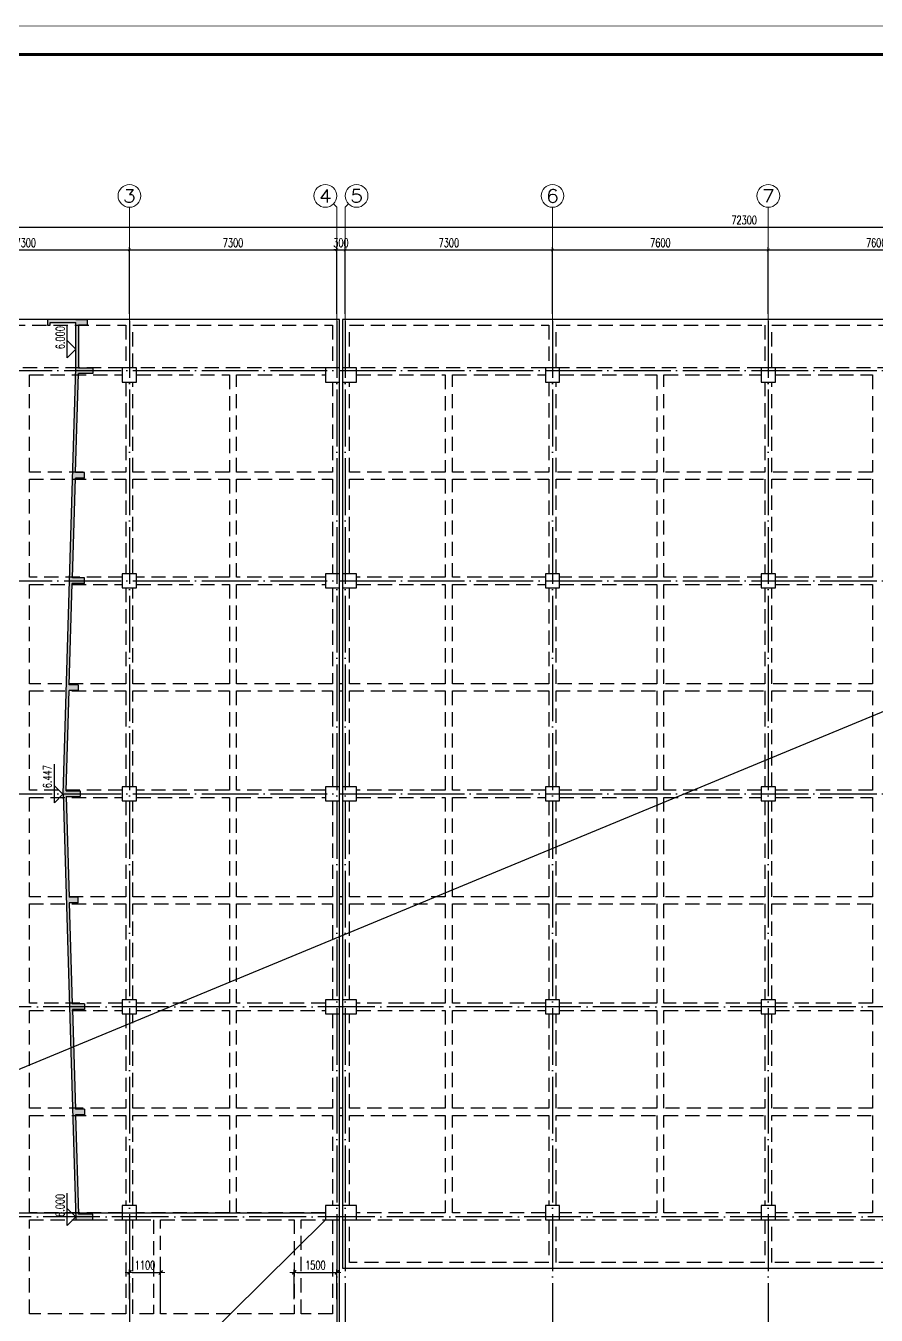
# Model space of a CAD drawing. Extents: x -21254 to 860439, y -324318 to 454338.
# Drawn here: x 424393 to 454343, y -201501 to -156098 of the extents above; entities that cross this region are included whole.
import ezdxf
from ezdxf.enums import TextEntityAlignment as Align

# ---------------------------------------------------------------- set-up
doc = ezdxf.new("R2010")
doc.units = 0
doc.header["$LTSCALE"] = 1000
doc.header["$MEASUREMENT"] = 0
doc.linetypes.add('DASHED', pattern=[0.75, 0.5, -0.25])
doc.linetypes.add('DOTE', pattern=[2.42, 2, -0.2, 0.02, -0.2])
doc.layers.get('0').update_dxf_attribs({"linetype": 'CONTINUOUS'})
doc.layers.get('Defpoints').update_dxf_attribs({"linetype": 'CONTINUOUS', "lineweight": 5})
for name, color, linetype in [('AXIS_TEXT', 7, 'CONTINUOUS'), ('BEAM_CONT', 4, 'CONTINUOUS'), ('BEAM_DASH', 144, 'DASHED'), ('COLU', 7, 'CONTINUOUS'), ('DIM_ELEV', 3, 'CONTINUOUS'), ('DIMENSION', 3, 'CONTINUOUS'), ('DOTE', 1, 'DOTE'), ('HATCH', 254, 'CONTINUOUS'), ('墙体2', 21, 'CONTINUOUS')]:
    doc.layers.add(name, color=color, linetype=linetype)
for name, color, linetype, lineweight in [('DIM', 3, 'CONTINUOUS', 5), ('FRAME', 3, 'CONTINUOUS', 5), ('PUB_TEXT', 7, 'CONTINUOUS', 5)]:
    doc.layers.add(name, color=color, linetype=linetype, lineweight=lineweight)
doc.styles.add('_TCH_AXIS', font='COMPLEX', dxfattribs={"bigfont": 'GBCBIG'})
doc.styles.add('_TCH_DIM', font='SIMPLEX', dxfattribs={"bigfont": 'GBCBIG'})
doc.styles.add('COMPLEX', font='COMPLEX')
doc.styles.add('TSSD_Dimension', font='TXT.shx', dxfattribs={"width": 0.7, "bigfont": 'hztxt.shx'})
doc.dimstyles.new('TSSD_100_100$0', dxfattribs={"dimtxt": 300, "dimasz": 100, "dimexe": 100, "dimexo": 250, "dimgap": 100, "dimtad": 1, "dimdec": 0, "dimzin": 0, "dimdsep": 46, "dimtxsty": 'TSSD_Dimension', "dimblk1": '_tsdbk', "dimblk2": '_tsdbk', "dimsah": 1, "dimcen": 0, "dimdle": 100, "dimclrt": 7, "dimadec": 1, "dimazin": 0, "dimtfac": 1, "dimtdec": 0, "dimtix": 1, "dimtmove": 2, "dimatfit": 3, "dimldrblk": '_tsdbk', "dimfxl": 100, "dimtolj": 1, "dimtzin": 0, "dimarcsym": 0})

# ---------------------------------------------------------------- blocks, each defined once
blk = doc.blocks.new('_tsdbk')
blk.add_line((-1, 0), (1.5, 0))
at = {"const_width": 0.5}
blk.add_lwpolyline([(-0.7, -0.7), (0.7, 0.7)], dxfattribs=at)
blk = doc.blocks.new('*D1258')
at = {"layer": 'Defpoints', "color": 0, "transparency": 16777216}
for p in [(429143, -199992), (428043, -201181), (429143, -201181)]:
    blk.add_point(p, dxfattribs=at)
at = {"layer": 'DIM', "color": 0, "lineweight": -2, "transparency": 16777216}
for p, q in [((428043, -200931), (428043, -199892)), ((428143, -199992), (429043, -199992)), ((429143, -200931), (429143, -199892))]:
    blk.add_line(p, q, dxfattribs=at)
at = {"layer": 'DIM', "color": 0, "lineweight": -2, "transparency": 16777216, "xscale": 100, "yscale": 100, "zscale": 100, "rotation": 180}
blk.add_blockref('_tsdbk', (428043, -199992), dxfattribs=at)
at = {"layer": 'DIM', "color": 0, "lineweight": -2, "transparency": 16777216, "xscale": 100, "yscale": 100, "zscale": 100}
blk.add_blockref('_tsdbk', (429143, -199992), dxfattribs=at)
at = {"layer": 'DIM', "color": 7, "transparency": 16777216, "insert": (428593, -199742), "char_height": 300, "attachment_point": 5, "style": 'TSSD_Dimension'}
blk.add_mtext('\\A1;1100', dxfattribs=at)
blk = doc.blocks.new('*D1259')
at = {"layer": 'Defpoints', "color": 0, "transparency": 16777216}
for p in [(435343, -199992), (433843, -201181), (435343, -201181)]:
    blk.add_point(p, dxfattribs=at)
at = {"layer": 'DIM', "color": 0, "lineweight": -2, "transparency": 16777216}
for p, q in [((433843, -200931), (433843, -199892)), ((433943, -199992), (435243, -199992)), ((435343, -200931), (435343, -199892))]:
    blk.add_line(p, q, dxfattribs=at)
at = {"layer": 'DIM', "color": 0, "lineweight": -2, "transparency": 16777216, "xscale": 100, "yscale": 100, "zscale": 100, "rotation": 180}
blk.add_blockref('_tsdbk', (433843, -199992), dxfattribs=at)
at = {"layer": 'DIM', "color": 0, "lineweight": -2, "transparency": 16777216, "xscale": 100, "yscale": 100, "zscale": 100}
blk.add_blockref('_tsdbk', (435343, -199992), dxfattribs=at)
at = {"layer": 'DIM', "color": 7, "transparency": 16777216, "insert": (434593, -199742), "char_height": 300, "attachment_point": 5, "style": 'TSSD_Dimension'}
blk.add_mtext('\\A1;1500', dxfattribs=at)
blk = doc.blocks.new('_ARCHTICK')
at = {"color": 0, "linetype": 'ByBlock', "const_width": 0.15}
blk.add_lwpolyline([(-0.5, -0.5), (0.5, 0.5)], dxfattribs=at)
blk = doc.blocks.new('*D1282')
at = {"layer": 'Defpoints', "color": 0, "ltscale": 0.5, "transparency": 16777216}
for p in [(428043, -163988), (420743, -166488), (428043, -166488)]:
    blk.add_point(p, dxfattribs=at)
at = {"layer": 'DIM', "color": 0, "lineweight": -2, "ltscale": 0.5, "transparency": 16777216}
for p, q in [((420743, -166238), (420743, -163888)), ((428043, -166238), (428043, -163888)), ((420643, -163988), (428143, -163988))]:
    blk.add_line(p, q, dxfattribs=at)
at = {"layer": 'DIM', "color": 0, "lineweight": -2, "ltscale": 0.5, "transparency": 16777216, "xscale": 100, "yscale": 100, "zscale": 100, "rotation": 180}
blk.add_blockref('_ARCHTICK', (420743, -163988), dxfattribs=at)
at = {"layer": 'DIM', "color": 0, "lineweight": -2, "ltscale": 0.5, "transparency": 16777216, "xscale": 100, "yscale": 100, "zscale": 100}
blk.add_blockref('_ARCHTICK', (428043, -163988), dxfattribs=at)
at = {"layer": 'DIM', "color": 3, "ltscale": 0.5, "transparency": 16777216, "insert": (424393, -163738), "char_height": 300, "attachment_point": 5, "style": 'TSSD_Dimension'}
blk.add_mtext('\\A1;7300', dxfattribs=at)
blk = doc.blocks.new('*D1283')
at = {"layer": 'Defpoints', "color": 0, "ltscale": 0.5, "transparency": 16777216}
for p in [(435343, -163988), (428043, -166488), (435343, -166488)]:
    blk.add_point(p, dxfattribs=at)
at = {"layer": 'DIM', "color": 0, "lineweight": -2, "ltscale": 0.5, "transparency": 16777216}
for p, q in [((428043, -166238), (428043, -163888)), ((435343, -166238), (435343, -163888)), ((427943, -163988), (435443, -163988))]:
    blk.add_line(p, q, dxfattribs=at)
at = {"layer": 'DIM', "color": 0, "lineweight": -2, "ltscale": 0.5, "transparency": 16777216, "xscale": 100, "yscale": 100, "zscale": 100, "rotation": 180}
blk.add_blockref('_ARCHTICK', (428043, -163988), dxfattribs=at)
at = {"layer": 'DIM', "color": 0, "lineweight": -2, "ltscale": 0.5, "transparency": 16777216, "xscale": 100, "yscale": 100, "zscale": 100}
blk.add_blockref('_ARCHTICK', (435343, -163988), dxfattribs=at)
at = {"layer": 'DIM', "color": 3, "ltscale": 0.5, "transparency": 16777216, "insert": (431693, -163738), "char_height": 300, "attachment_point": 5, "style": 'TSSD_Dimension'}
blk.add_mtext('\\A1;7300', dxfattribs=at)
blk = doc.blocks.new('*D1284')
at = {"layer": 'Defpoints', "color": 0, "ltscale": 0.5, "transparency": 16777216}
for p in [(435643, -163988), (435343, -166488), (435643, -166488)]:
    blk.add_point(p, dxfattribs=at)
at = {"layer": 'DIM', "color": 0, "lineweight": -2, "ltscale": 0.5, "transparency": 16777216}
for p, q in [((435343, -166238), (435343, -163888)), ((435643, -166238), (435643, -163888)), ((435343, -163988), (435243, -163988)), ((435343, -163988), (435643, -163988)), ((435643, -163988), (435743, -163988))]:
    blk.add_line(p, q, dxfattribs=at)
at = {"layer": 'DIM', "color": 0, "lineweight": -2, "ltscale": 0.5, "transparency": 16777216, "xscale": 100, "yscale": 100, "zscale": 100}
blk.add_blockref('_ARCHTICK', (435343, -163988), dxfattribs=at)
at = {"layer": 'DIM', "color": 0, "lineweight": -2, "ltscale": 0.5, "transparency": 16777216, "xscale": 100, "yscale": 100, "zscale": 100, "rotation": 180}
blk.add_blockref('_ARCHTICK', (435643, -163988), dxfattribs=at)
at = {"layer": 'DIM', "color": 3, "ltscale": 0.5, "transparency": 16777216, "insert": (435493, -163738), "char_height": 300, "attachment_point": 5, "style": 'TSSD_Dimension'}
blk.add_mtext('\\A1;300', dxfattribs=at)
blk = doc.blocks.new('*D1285')
at = {"layer": 'Defpoints', "color": 0, "ltscale": 0.5, "transparency": 16777216}
for p in [(442943, -163988), (435643, -166488), (442943, -166488)]:
    blk.add_point(p, dxfattribs=at)
at = {"layer": 'DIM', "color": 0, "lineweight": -2, "ltscale": 0.5, "transparency": 16777216}
for p, q in [((435643, -166238), (435643, -163888)), ((442943, -166238), (442943, -163888)), ((435543, -163988), (443043, -163988))]:
    blk.add_line(p, q, dxfattribs=at)
at = {"layer": 'DIM', "color": 0, "lineweight": -2, "ltscale": 0.5, "transparency": 16777216, "xscale": 100, "yscale": 100, "zscale": 100, "rotation": 180}
blk.add_blockref('_ARCHTICK', (435643, -163988), dxfattribs=at)
at = {"layer": 'DIM', "color": 0, "lineweight": -2, "ltscale": 0.5, "transparency": 16777216, "xscale": 100, "yscale": 100, "zscale": 100}
blk.add_blockref('_ARCHTICK', (442943, -163988), dxfattribs=at)
at = {"layer": 'DIM', "color": 3, "ltscale": 0.5, "transparency": 16777216, "insert": (439293, -163738), "char_height": 300, "attachment_point": 5, "style": 'TSSD_Dimension'}
blk.add_mtext('\\A1;7300', dxfattribs=at)
blk = doc.blocks.new('*D1286')
at = {"layer": 'Defpoints', "color": 0, "ltscale": 0.5, "transparency": 16777216}
for p in [(450543, -163988), (442943, -166488), (450543, -166488)]:
    blk.add_point(p, dxfattribs=at)
at = {"layer": 'DIM', "color": 0, "lineweight": -2, "ltscale": 0.5, "transparency": 16777216}
for p, q in [((442943, -166238), (442943, -163888)), ((450543, -166238), (450543, -163888)), ((442843, -163988), (450643, -163988))]:
    blk.add_line(p, q, dxfattribs=at)
at = {"layer": 'DIM', "color": 0, "lineweight": -2, "ltscale": 0.5, "transparency": 16777216, "xscale": 100, "yscale": 100, "zscale": 100, "rotation": 180}
blk.add_blockref('_ARCHTICK', (442943, -163988), dxfattribs=at)
at = {"layer": 'DIM', "color": 0, "lineweight": -2, "ltscale": 0.5, "transparency": 16777216, "xscale": 100, "yscale": 100, "zscale": 100}
blk.add_blockref('_ARCHTICK', (450543, -163988), dxfattribs=at)
at = {"layer": 'DIM', "color": 3, "ltscale": 0.5, "transparency": 16777216, "insert": (446743, -163738), "char_height": 300, "attachment_point": 5, "style": 'TSSD_Dimension'}
blk.add_mtext('\\A1;7600', dxfattribs=at)
blk = doc.blocks.new('*D1287')
at = {"layer": 'Defpoints', "color": 0, "ltscale": 0.5, "transparency": 16777216}
for p in [(458143, -163988), (450543, -166488), (458143, -166488)]:
    blk.add_point(p, dxfattribs=at)
at = {"layer": 'DIM', "color": 0, "lineweight": -2, "ltscale": 0.5, "transparency": 16777216}
for p, q in [((450543, -166238), (450543, -163888)), ((458143, -166238), (458143, -163888)), ((450443, -163988), (458243, -163988))]:
    blk.add_line(p, q, dxfattribs=at)
at = {"layer": 'DIM', "color": 0, "lineweight": -2, "ltscale": 0.5, "transparency": 16777216, "xscale": 100, "yscale": 100, "zscale": 100, "rotation": 180}
blk.add_blockref('_ARCHTICK', (450543, -163988), dxfattribs=at)
at = {"layer": 'DIM', "color": 0, "lineweight": -2, "ltscale": 0.5, "transparency": 16777216, "xscale": 100, "yscale": 100, "zscale": 100}
blk.add_blockref('_ARCHTICK', (458143, -163988), dxfattribs=at)
at = {"layer": 'DIM', "color": 3, "ltscale": 0.5, "transparency": 16777216, "insert": (454343, -163738), "char_height": 300, "attachment_point": 5, "style": 'TSSD_Dimension'}
blk.add_mtext('\\A1;7600', dxfattribs=at)
blk = doc.blocks.new('*D1292')
at = {"layer": 'Defpoints', "color": 0, "ltscale": 0.5, "transparency": 16777216}
for p in [(485843, -163188), (413543, -166488), (485843, -166488)]:
    blk.add_point(p, dxfattribs=at)
at = {"layer": 'DIM', "color": 0, "lineweight": -2, "ltscale": 0.5, "transparency": 16777216}
for p, q in [((413443, -163188), (485943, -163188)), ((413543, -166238), (413543, -163088)), ((485843, -166238), (485843, -163088))]:
    blk.add_line(p, q, dxfattribs=at)
at = {"layer": 'DIM', "color": 0, "lineweight": -2, "ltscale": 0.5, "transparency": 16777216, "xscale": 100, "yscale": 100, "zscale": 100, "rotation": 180}
blk.add_blockref('_ARCHTICK', (413543, -163188), dxfattribs=at)
at = {"layer": 'DIM', "color": 0, "lineweight": -2, "ltscale": 0.5, "transparency": 16777216, "xscale": 100, "yscale": 100, "zscale": 100}
blk.add_blockref('_ARCHTICK', (485843, -163188), dxfattribs=at)
at = {"layer": 'DIM', "color": 3, "ltscale": 0.5, "transparency": 16777216, "insert": (449693, -162938), "char_height": 300, "attachment_point": 5, "style": 'TSSD_Dimension'}
blk.add_mtext('\\A1;72300', dxfattribs=at)
blk = doc.blocks.new('_AXISO')
blk.add_circle((0, 0), 0.5)
at = {"layer": 'AXIS_TEXT', "style": 'COMPLEX', "width": 1.041667}
blk.add_attdef('A', text='', height=0.56, dxfattribs=at).set_placement((-0.25, -0.28), (0.25, -0.28), align=Align.FIT)
blk = doc.blocks.new('BW-32975335', base_point=(228330, -372385))
at = {"layer": 'HATCH'}
blk.add_hatch(color=256, dxfattribs=at).paths.add_polyline_path([(229418, -353547), (229098, -353547), (229204, -349985), (229640, -349985), (229640, -349785), (229210, -349785), (229314, -346275), (229640, -346275), (229640, -346075), (229320, -346075), (229424, -342585), (229930, -342585), (229930, -342385), (229424, -342385), (229424, -340885), (229730, -340885), (229730, -340685), (229330, -340685), (228330, -340685), (228330, -340885), (228430, -340885), (228430, -340785), (229330, -340785), (229330, -342385), (228883, -357385), (229330, -372384), (229331, -372385), (229930, -372385), (229930, -372185), (229424, -372185), (229320, -368694), (229640, -368694), (229640, -368494), (229314, -368494), (229210, -364985), (229640, -364985), (229640, -364785), (229204, -364785), (229098, -361222), (229418, -361222), (229418, -361022), (229092, -361022), (228986, -357485), (229483, -357485), (229483, -357285), (228986, -357285), (229092, -353747), (229418, -353747)])
at = {"layer": '墙体2'}
for p, q in [((229330, -340685), (228330, -340685)), ((228330, -340685), (228330, -340885)), ((228330, -340885), (228430, -340885)), ((228430, -340885), (228430, -340785)), ((228430, -340785), (229330, -340785)), ((229330, -340685), (229730, -340685)), ((229330, -342385), (229330, -340785)), ((229730, -340885), (229424, -340885)), ((229424, -340885), (229424, -342385)), ((229730, -340685), (229730, -340885)), ((228883, -357385), (229330, -342385)), ((229320, -346075), (229424, -342585)), ((229424, -342385), (229930, -342385)), ((229930, -342585), (229424, -342585)), ((229930, -342385), (229930, -342585)), ((229210, -349785), (229314, -346276)), ((229315, -346275), (229314, -346276)), ((229640, -346275), (229315, -346275)), ((229320, -346075), (229321, -346075)), ((229640, -346075), (229321, -346075)), ((229640, -346275), (229640, -346075)), ((229098, -353547), (229204, -349985)), ((229640, -349985), (229204, -349985)), ((229640, -349785), (229210, -349785)), ((229640, -349985), (229640, -349785)), ((229418, -353547), (229098, -353547)), ((229098, -353547), (229098, -353547)), ((229418, -353547), (229418, -353747)), ((228986, -357285), (229092, -353748)), ((229092, -353747), (229092, -353748)), ((229418, -353747), (229092, -353747)), ((228986, -357285), (229483, -357285)), ((229483, -357285), (229483, -357485)), ((228883, -357385), (229330, -372384)), ((228986, -357485), (229483, -357485)), ((228986, -357485), (229092, -361021)), ((229092, -361022), (229092, -361021)), ((229092, -361022), (229092, -361021)), ((229418, -361022), (229092, -361022)), ((229098, -361222), (229204, -364785)), ((229418, -361222), (229098, -361222)), ((229098, -361222), (229098, -361222)), ((229418, -361222), (229418, -361022)), ((229640, -364785), (229204, -364785)), ((229640, -364985), (229210, -364985)), ((229210, -364985), (229314, -368493)), ((229640, -364785), (229640, -364985)), ((229315, -368494), (229314, -368493)), ((229640, -368494), (229315, -368494)), ((229640, -368494), (229640, -368694)), ((229320, -368694), (229321, -368694)), ((229320, -368694), (229424, -372185)), ((229640, -368694), (229321, -368694)), ((229930, -372185), (229424, -372185)), ((229930, -372385), (229930, -372185)), ((229330, -372384), (229331, -372385)), ((229331, -372385), (229930, -372385))]:
    blk.add_line(p, q, dxfattribs=at)
blk = doc.blocks.new('BW-42863411', base_point=(676491, -11107, 0))
at = {"layer": 'FRAME'}
for points, const_width in [([(676491, 72993), (676491, -11107), (795391, -11107), (795391, 72993)], 20), ([(678991, 71993), (678991, -10107), (794391, -10107), (794391, 71993)], 100)]:
    blk.add_lwpolyline(points, close=True, dxfattribs=dict(at, const_width=const_width))

msp = doc.modelspace()

# ---------------------------------------------------------------- linework, layer by layer
at = {"layer": 'BEAM_CONT'}
for p, q in [((435442.798, -166440.958), (411742.798, -166440.958)), ((435442.798, -168140.958), (435442.798, -166440.958)), ((487642.798, -166440.958), (435542.798, -166440.958)), ((435542.798, -166440.958), (435542.798, -168140.958)), ((411942.798, -197890.958), (487442.798, -166640.958)), ((435442.798, -175390.958), (435442.798, -168640.958)), ((435542.798, -168640.958), (435542.798, -175390.958)), ((435442.798, -182890.958), (435442.798, -175890.958)), ((435542.798, -175890.958), (435542.798, -182890.958)), ((435442.798, -190390.958), (435442.798, -183390.958)), ((435542.798, -183390.958), (435542.798, -190390.958)), ((435442.798, -197640.958), (435442.798, -190890.958)), ((435542.798, -190890.958), (435542.798, -197640.958)), ((411742.798, -197890.958), (434942.798, -197890.958)), ((411942.798, -220890.958), (434942.798, -198140.958)), ((435442.798, -205490.958), (435442.798, -198140.958)), ((435542.798, -198140.958), (435542.798, -199840.958)), ((435542.798, -199840.958), (487642.798, -199840.958))]:
    msp.add_line(p, q, dxfattribs=at)
at = {"layer": 'BEAM_DASH'}
for p, q in [((420867.798, -166640.958), (427917.798, -166640.958)), ((427917.798, -166640.958), (427917.798, -168140.958)), ((428167.798, -166640.958), (435192.798, -166640.958)), ((428167.798, -168140.958), (428167.798, -166640.958)), ((435192.798, -166640.958), (435192.798, -168140.958)), ((435792.798, -166640.958), (442817.798, -166640.958)), ((435792.798, -168140.958), (435792.798, -166640.958)), ((442817.798, -166640.958), (442817.798, -168140.958)), ((443067.798, -166640.958), (450417.798, -166640.958)), ((443067.798, -168140.958), (443067.798, -166640.958)), ((450417.798, -166640.958), (450417.798, -168140.958)), ((450667.798, -166640.958), (458017.798, -166640.958)), ((450667.798, -168140.958), (450667.798, -166640.958)), ((427792.798, -168140.958), (420992.798, -168140.958)), ((424517.798, -168390.958), (427792.798, -168390.958)), ((424517.798, -171815.958), (424517.798, -168390.958)), ((434942.798, -168140.958), (428292.798, -168140.958)), ((428292.798, -168390.958), (431567.798, -168390.958)), ((431567.798, -168390.958), (431567.798, -171815.958)), ((431817.798, -168390.958), (434942.798, -168390.958)), ((431817.798, -171815.958), (431817.798, -168390.958)), ((442692.798, -168140.958), (436042.798, -168140.958)), ((436042.798, -168390.958), (439167.798, -168390.958)), ((439167.798, -168390.958), (439167.798, -171815.958)), ((439417.798, -168390.958), (442692.798, -168390.958)), ((439417.798, -171815.958), (439417.798, -168390.958)), ((450292.798, -168140.958), (443192.798, -168140.958)), ((443192.798, -168390.958), (446617.798, -168390.958)), ((446617.798, -168390.958), (446617.798, -171815.958)), ((446867.798, -168390.958), (450292.798, -168390.958)), ((446867.798, -171815.958), (446867.798, -168390.958)), ((457892.798, -168140.958), (450792.798, -168140.958)), ((450792.798, -168390.958), (454217.798, -168390.958)), ((454217.798, -168390.958), (454217.798, -171815.958)), ((427917.798, -168640.958), (427917.798, -171815.958)), ((428167.798, -171815.958), (428167.798, -168640.958)), ((435192.798, -168640.958), (435192.798, -171815.958)), ((435792.798, -171815.958), (435792.798, -168640.958)), ((442817.798, -168640.958), (442817.798, -171815.958)), ((443067.798, -171815.958), (443067.798, -168640.958)), ((450417.798, -168640.958), (450417.798, -171815.958)), ((450667.798, -171815.958), (450667.798, -168640.958)), ((427917.798, -171815.958), (424517.798, -171815.958)), ((424517.798, -175515.958), (424517.798, -172065.958)), ((424517.798, -172065.958), (427917.798, -172065.958)), ((427917.798, -172065.958), (427917.798, -175390.958)), ((431567.798, -171815.958), (428167.798, -171815.958)), ((428167.798, -172065.958), (431567.798, -172065.958)), ((428167.798, -175390.958), (428167.798, -172065.958)), ((431567.798, -172065.958), (431567.798, -175515.958)), ((435192.798, -171815.958), (431817.798, -171815.958)), ((431817.798, -175515.958), (431817.798, -172065.958)), ((431817.798, -172065.958), (435192.798, -172065.958)), ((435192.798, -172065.958), (435192.798, -175390.958)), ((439167.798, -171815.958), (435792.798, -171815.958)), ((435792.798, -172065.958), (439167.798, -172065.958)), ((435792.798, -175390.958), (435792.798, -172065.958)), ((439167.798, -172065.958), (439167.798, -175515.958)), ((442817.798, -171815.958), (439417.798, -171815.958)), ((439417.798, -175515.958), (439417.798, -172065.958)), ((439417.798, -172065.958), (442817.798, -172065.958)), ((442817.798, -172065.958), (442817.798, -175390.958)), ((446617.798, -171815.958), (443067.798, -171815.958)), ((443067.798, -172065.958), (446617.798, -172065.958)), ((443067.798, -175390.958), (443067.798, -172065.958)), ((446617.798, -172065.958), (446617.798, -175515.958)), ((450417.798, -171815.958), (446867.798, -171815.958)), ((446867.798, -175515.958), (446867.798, -172065.958)), ((446867.798, -172065.958), (450417.798, -172065.958)), ((450417.798, -172065.958), (450417.798, -175390.958)), ((454217.798, -171815.958), (450667.798, -171815.958)), ((450667.798, -172065.958), (454217.798, -172065.958)), ((450667.798, -175390.958), (450667.798, -172065.958)), ((454217.798, -172065.958), (454217.798, -175515.958)), ((427792.798, -175515.958), (424517.798, -175515.958)), ((431567.798, -175515.958), (428292.798, -175515.958)), ((434942.798, -175515.958), (431817.798, -175515.958)), ((439167.798, -175515.958), (436042.798, -175515.958)), ((442692.798, -175515.958), (439417.798, -175515.958)), ((446617.798, -175515.958), (443192.798, -175515.958)), ((450292.798, -175515.958), (446867.798, -175515.958)), ((454217.798, -175515.958), (450792.798, -175515.958)), ((424517.798, -175765.958), (427792.798, -175765.958)), ((424517.798, -179265.958), (424517.798, -175765.958)), ((427917.798, -175890.958), (427917.798, -179265.958)), ((428167.798, -179265.958), (428167.798, -175890.958)), ((428292.798, -175765.958), (431567.798, -175765.958)), ((431567.798, -175765.958), (431567.798, -179265.958)), ((431817.798, -175765.958), (434942.798, -175765.958)), ((431817.798, -179265.958), (431817.798, -175765.958)), ((435192.798, -175890.958), (435192.798, -179265.958)), ((435792.798, -179265.958), (435792.798, -175890.958)), ((436042.798, -175765.958), (439167.798, -175765.958)), ((439167.798, -175765.958), (439167.798, -179265.958)), ((439417.798, -175765.958), (442692.798, -175765.958)), ((439417.798, -179265.958), (439417.798, -175765.958)), ((442817.798, -175890.958), (442817.798, -179265.958)), ((443067.798, -179265.958), (443067.798, -175890.958)), ((443192.798, -175765.958), (446617.798, -175765.958)), ((446617.798, -175765.958), (446617.798, -179265.958)), ((446867.798, -175765.958), (450292.798, -175765.958)), ((446867.798, -179265.958), (446867.798, -175765.958)), ((450417.798, -175890.958), (450417.798, -179265.958)), ((450667.798, -179265.958), (450667.798, -175890.958)), ((450792.798, -175765.958), (454217.798, -175765.958)), ((454217.798, -175765.958), (454217.798, -179265.958)), ((427917.798, -179265.958), (424517.798, -179265.958)), ((431567.798, -179265.958), (428167.798, -179265.958)), ((435192.798, -179265.958), (431817.798, -179265.958)), ((435542.798, -179265.958), (435442.798, -179265.958)), ((439167.798, -179265.958), (435792.798, -179265.958)), ((442817.798, -179265.958), (439417.798, -179265.958)), ((446617.798, -179265.958), (443067.798, -179265.958)), ((450417.798, -179265.958), (446867.798, -179265.958)), ((454217.798, -179265.958), (450667.798, -179265.958)), ((424517.798, -183015.958), (424517.798, -179515.958)), ((424517.798, -179515.958), (427917.798, -179515.958)), ((427917.798, -179515.958), (427917.798, -182890.958)), ((428167.798, -179515.958), (431567.798, -179515.958)), ((428167.798, -182890.958), (428167.798, -179515.958)), ((431567.798, -179515.958), (431567.798, -183015.958)), ((431817.798, -183015.958), (431817.798, -179515.958)), ((431817.798, -179515.958), (435192.798, -179515.958)), ((435192.798, -179515.958), (435192.798, -182890.958)), ((435442.798, -179515.958), (435542.798, -179515.958)), ((435792.798, -179515.958), (439167.798, -179515.958)), ((435792.798, -182890.958), (435792.798, -179515.958)), ((439167.798, -179515.958), (439167.798, -183015.958)), ((439417.798, -183015.958), (439417.798, -179515.958)), ((439417.798, -179515.958), (442817.798, -179515.958)), ((442817.798, -179515.958), (442817.798, -182890.958)), ((443067.798, -179515.958), (446617.798, -179515.958)), ((443067.798, -182890.958), (443067.798, -179515.958)), ((446617.798, -179515.958), (446617.798, -183015.958)), ((446867.798, -183015.958), (446867.798, -179515.958)), ((446867.798, -179515.958), (450417.798, -179515.958)), ((450417.798, -179515.958), (450417.798, -182890.958)), ((450667.798, -179515.958), (454217.798, -179515.958)), ((450667.798, -182890.958), (450667.798, -179515.958)), ((454217.798, -179515.958), (454217.798, -183015.958)), ((427792.798, -183015.958), (424517.798, -183015.958)), ((424517.798, -183265.958), (427792.798, -183265.958)), ((424517.798, -186765.958), (424517.798, -183265.958)), ((427917.798, -183390.958), (427917.798, -186765.958)), ((428167.798, -186765.958), (428167.798, -183390.958)), ((431567.798, -183015.958), (428292.798, -183015.958)), ((428292.798, -183265.958), (431567.798, -183265.958)), ((431567.798, -183265.958), (431567.798, -186765.958)), ((434942.798, -183015.958), (431817.798, -183015.958)), ((431817.798, -183265.958), (434942.798, -183265.958)), ((431817.798, -186765.958), (431817.798, -183265.958)), ((435192.798, -183390.958), (435192.798, -186765.958)), ((435792.798, -186765.958), (435792.798, -183390.958)), ((439167.798, -183015.958), (436042.798, -183015.958)), ((436042.798, -183265.958), (439167.798, -183265.958)), ((439167.798, -183265.958), (439167.798, -186765.958)), ((442692.798, -183015.958), (439417.798, -183015.958)), ((439417.798, -183265.958), (442692.798, -183265.958)), ((439417.798, -186765.958), (439417.798, -183265.958)), ((442817.798, -183390.958), (442817.798, -186765.958)), ((443067.798, -186765.958), (443067.798, -183390.958)), ((446617.798, -183015.958), (443192.798, -183015.958)), ((443192.798, -183265.958), (446617.798, -183265.958)), ((446617.798, -183265.958), (446617.798, -186765.958)), ((450292.798, -183015.958), (446867.798, -183015.958)), ((446867.798, -183265.958), (450292.798, -183265.958)), ((446867.798, -186765.958), (446867.798, -183265.958)), ((450417.798, -183390.958), (450417.798, -186765.958)), ((450667.798, -186765.958), (450667.798, -183390.958)), ((454217.798, -183015.958), (450792.798, -183015.958)), ((450792.798, -183265.958), (454217.798, -183265.958)), ((454217.798, -183265.958), (454217.798, -186765.958)), ((427917.798, -186765.958), (424517.798, -186765.958)), ((424517.798, -190515.958), (424517.798, -187015.958)), ((424517.798, -187015.958), (427917.798, -187015.958)), ((427917.798, -187015.958), (427917.798, -190390.958)), ((431567.798, -186765.958), (428167.798, -186765.958)), ((428167.798, -187015.958), (431567.798, -187015.958)), ((428167.798, -190390.958), (428167.798, -187015.958)), ((431567.798, -187015.958), (431567.798, -190515.958)), ((435192.798, -186765.958), (431817.798, -186765.958)), ((431817.798, -190515.958), (431817.798, -187015.958)), ((431817.798, -187015.958), (435192.798, -187015.958)), ((435192.798, -187015.958), (435192.798, -190390.958)), ((435542.798, -186765.958), (435442.798, -186765.958)), ((435442.798, -187015.958), (435542.798, -187015.958)), ((439167.798, -186765.958), (435792.798, -186765.958)), ((435792.798, -187015.958), (439167.798, -187015.958)), ((435792.798, -190390.958), (435792.798, -187015.958)), ((439167.798, -187015.958), (439167.798, -190515.958)), ((442817.798, -186765.958), (439417.798, -186765.958)), ((439417.798, -190515.958), (439417.798, -187015.958)), ((439417.798, -187015.958), (442817.798, -187015.958)), ((442817.798, -187015.958), (442817.798, -190390.958)), ((446617.798, -186765.958), (443067.798, -186765.958)), ((443067.798, -187015.958), (446617.798, -187015.958)), ((443067.798, -190390.958), (443067.798, -187015.958)), ((446617.798, -187015.958), (446617.798, -190515.958)), ((450417.798, -186765.958), (446867.798, -186765.958)), ((446867.798, -190515.958), (446867.798, -187015.958)), ((446867.798, -187015.958), (450417.798, -187015.958)), ((450417.798, -187015.958), (450417.798, -190390.958)), ((454217.798, -186765.958), (450667.798, -186765.958)), ((450667.798, -187015.958), (454217.798, -187015.958)), ((450667.798, -190390.958), (450667.798, -187015.958)), ((454217.798, -187015.958), (454217.798, -190515.958)), ((427792.798, -190515.958), (424517.798, -190515.958)), ((431567.798, -190515.958), (428292.798, -190515.958)), ((434942.798, -190515.958), (431817.798, -190515.958)), ((439167.798, -190515.958), (436042.798, -190515.958)), ((442692.798, -190515.958), (439417.798, -190515.958)), ((446617.798, -190515.958), (443192.798, -190515.958)), ((450292.798, -190515.958), (446867.798, -190515.958)), ((454217.798, -190515.958), (450792.798, -190515.958)), ((424517.798, -190765.958), (427792.798, -190765.958)), ((424517.798, -194215.958), (424517.798, -190765.958)), ((427917.798, -190890.958), (427917.798, -194215.958)), ((428167.798, -194215.958), (428167.798, -190890.958)), ((428292.798, -190765.958), (431567.798, -190765.958)), ((431567.798, -190765.958), (431567.798, -194215.958)), ((431817.798, -190765.958), (434942.798, -190765.958)), ((431817.798, -194215.958), (431817.798, -190765.958)), ((435192.798, -190890.958), (435192.798, -194215.958)), ((435792.798, -194215.958), (435792.798, -190890.958)), ((436042.798, -190765.958), (439167.798, -190765.958)), ((439167.798, -190765.958), (439167.798, -194215.958)), ((439417.798, -190765.958), (442692.798, -190765.958)), ((439417.798, -194215.958), (439417.798, -190765.958)), ((442817.798, -190890.958), (442817.798, -194215.958)), ((443067.798, -194215.958), (443067.798, -190890.958)), ((443192.798, -190765.958), (446617.798, -190765.958)), ((446617.798, -190765.958), (446617.798, -194215.958)), ((446867.798, -190765.958), (450292.798, -190765.958)), ((446867.798, -194215.958), (446867.798, -190765.958)), ((450417.798, -190890.958), (450417.798, -194215.958)), ((450667.798, -194215.958), (450667.798, -190890.958)), ((450792.798, -190765.958), (454217.798, -190765.958)), ((454217.798, -190765.958), (454217.798, -194215.958)), ((427917.798, -194215.958), (424517.798, -194215.958)), ((431567.798, -194215.958), (428167.798, -194215.958)), ((435192.798, -194215.958), (431817.798, -194215.958)), ((435542.798, -194215.958), (435442.798, -194215.958)), ((439167.798, -194215.958), (435792.798, -194215.958)), ((442817.798, -194215.958), (439417.798, -194215.958)), ((446617.798, -194215.958), (443067.798, -194215.958)), ((450417.798, -194215.958), (446867.798, -194215.958)), ((454217.798, -194215.958), (450667.798, -194215.958)), ((424517.798, -197890.958), (424517.798, -194465.958)), ((424517.798, -194465.958), (427917.798, -194465.958)), ((427917.798, -194465.958), (427917.798, -197640.958)), ((428167.798, -194465.958), (431567.798, -194465.958)), ((428167.798, -197640.958), (428167.798, -194465.958)), ((431567.798, -194465.958), (431567.798, -197890.958)), ((431817.798, -197890.958), (431817.798, -194465.958)), ((431817.798, -194465.958), (435192.798, -194465.958)), ((435192.798, -194465.958), (435192.798, -197640.958)), ((435442.798, -194465.958), (435542.798, -194465.958)), ((435792.798, -194465.958), (439167.798, -194465.958)), ((435792.798, -197640.958), (435792.798, -194465.958)), ((439167.798, -194465.958), (439167.798, -197890.958)), ((439417.798, -197890.958), (439417.798, -194465.958)), ((439417.798, -194465.958), (442817.798, -194465.958)), ((442817.798, -194465.958), (442817.798, -197640.958)), ((443067.798, -194465.958), (446617.798, -194465.958)), ((443067.798, -197640.958), (443067.798, -194465.958)), ((446617.798, -194465.958), (446617.798, -197890.958)), ((446867.798, -197890.958), (446867.798, -194465.958)), ((446867.798, -194465.958), (450417.798, -194465.958)), ((450417.798, -194465.958), (450417.798, -197640.958)), ((450667.798, -194465.958), (454217.798, -194465.958)), ((450667.798, -197640.958), (450667.798, -194465.958)), ((454217.798, -194465.958), (454217.798, -197890.958)), ((427792.798, -197890.958), (424517.798, -197890.958)), ((431567.798, -197890.958), (428292.798, -197890.958)), ((434942.798, -197890.958), (431817.798, -197890.958)), ((439167.798, -197890.958), (436042.798, -197890.958)), ((442692.798, -197890.958), (439417.798, -197890.958)), ((446617.798, -197890.958), (443192.798, -197890.958)), ((450292.798, -197890.958), (446867.798, -197890.958)), ((454217.798, -197890.958), (450792.798, -197890.958)), ((424517.798, -198140.958), (427792.798, -198140.958)), ((424517.798, -201450.958), (424517.798, -198140.958)), ((427917.798, -198140.958), (427917.798, -201450.958)), ((428167.798, -201450.958), (428167.798, -198140.958)), ((428292.798, -198140.958), (428892.798, -198140.958)), ((428892.798, -198140.958), (428892.798, -201450.958)), ((429142.798, -198140.958), (433842.798, -198140.958)), ((429142.798, -201450.958), (429142.798, -198140.958)), ((433842.798, -198140.958), (433842.798, -201450.958)), ((434092.798, -198140.958), (434942.798, -198140.958)), ((434092.798, -201450.958), (434092.798, -198140.958)), ((435192.798, -198140.958), (435192.798, -201450.958)), ((435792.798, -199640.958), (435792.798, -198140.958)), ((436042.798, -198140.958), (442692.798, -198140.958)), ((442817.798, -198140.958), (442817.798, -199640.958)), ((443067.798, -199640.958), (443067.798, -198140.958)), ((443192.798, -198140.958), (450292.798, -198140.958)), ((450417.798, -198140.958), (450417.798, -199640.958)), ((450667.798, -199640.958), (450667.798, -198140.958)), ((450792.798, -198140.958), (457892.798, -198140.958)), ((442817.798, -199640.958), (435792.798, -199640.958)), ((450417.798, -199640.958), (443067.798, -199640.958)), ((458017.798, -199640.958), (450667.798, -199640.958)), ((427917.798, -201450.958), (424517.798, -201450.958)), ((428892.798, -201450.958), (428167.798, -201450.958)), ((433842.798, -201450.958), (429142.798, -201450.958)), ((435192.798, -201450.958), (434092.798, -201450.958))]:
    msp.add_line(p, q, dxfattribs=at)
at = {"layer": 'COLU'}
for points in [[(428292.798, -168640.958), (428292.798, -168140.958), (427792.798, -168140.958), (427792.798, -168640.958)], [(435442.798, -168640.958), (435442.798, -168140.958), (434942.798, -168140.958), (434942.798, -168640.958)], [(436042.798, -168640.958), (436042.798, -168140.958), (435542.798, -168140.958), (435542.798, -168640.958)], [(443192.798, -168640.958), (443192.798, -168140.958), (442692.798, -168140.958), (442692.798, -168640.958)], [(450792.798, -168640.958), (450792.798, -168140.958), (450292.798, -168140.958), (450292.798, -168640.958)], [(428292.798, -175890.958), (428292.798, -175390.958), (427792.798, -175390.958), (427792.798, -175890.958)], [(435442.798, -175890.958), (435442.798, -175390.958), (434942.798, -175390.958), (434942.798, -175890.958)], [(436042.798, -175890.958), (436042.798, -175390.958), (435542.798, -175390.958), (435542.798, -175890.958)], [(443192.798, -175890.958), (443192.798, -175390.958), (442692.798, -175390.958), (442692.798, -175890.958)], [(450792.798, -175890.958), (450792.798, -175390.958), (450292.798, -175390.958), (450292.798, -175890.958)], [(428292.798, -183390.958), (428292.798, -182890.958), (427792.798, -182890.958), (427792.798, -183390.958)], [(435442.798, -183390.958), (435442.798, -182890.958), (434942.798, -182890.958), (434942.798, -183390.958)], [(436042.798, -183390.958), (436042.798, -182890.958), (435542.798, -182890.958), (435542.798, -183390.958)], [(443192.798, -183390.958), (443192.798, -182890.958), (442692.798, -182890.958), (442692.798, -183390.958)], [(450792.798, -183390.958), (450792.798, -182890.958), (450292.798, -182890.958), (450292.798, -183390.958)], [(428292.798, -190890.958), (428292.798, -190390.958), (427792.798, -190390.958), (427792.798, -190890.958)], [(435442.798, -190890.958), (435442.798, -190390.958), (434942.798, -190390.958), (434942.798, -190890.958)], [(436042.798, -190890.958), (436042.798, -190390.958), (435542.798, -190390.958), (435542.798, -190890.958)], [(443192.798, -190890.958), (443192.798, -190390.958), (442692.798, -190390.958), (442692.798, -190890.958)], [(450792.798, -190890.958), (450792.798, -190390.958), (450292.798, -190390.958), (450292.798, -190890.958)], [(428292.798, -198140.958), (428292.798, -197640.958), (427792.798, -197640.958), (427792.798, -198140.958)], [(435442.798, -198140.958), (435442.798, -197640.958), (434942.798, -197640.958), (434942.798, -198140.958)], [(436042.798, -198140.958), (436042.798, -197640.958), (435542.798, -197640.958), (435542.798, -198140.958)], [(443192.798, -198140.958), (443192.798, -197640.958), (442692.798, -197640.958), (442692.798, -198140.958)], [(450792.798, -198140.958), (450792.798, -197640.958), (450292.798, -197640.958), (450292.798, -198140.958)]]:
    msp.add_lwpolyline(points, close=True, dxfattribs=at)
at = {"layer": 'DIM', "ltscale": 0.5}
for p, q in [((428042.798, -166488.111), (428042.798, -162488.111)), ((435225.64, -162370.954), (435342.798, -162488.111)), ((435342.798, -166488.111), (435342.798, -162488.111)), ((435759.955, -162370.954), (435642.798, -162488.111)), ((435642.798, -166488.111), (435642.798, -162488.111)), ((442942.798, -166488.111), (442942.798, -162488.111)), ((450542.798, -166488.111), (450542.798, -162488.111))]:
    msp.add_line(p, q, dxfattribs=at)
at = {"layer": 'DIM_ELEV'}
for p, q in [((425854.192, -167785.042), (425854.192, -166645.834)), ((426154.192, -167485.042), (425854.192, -167185.042)), ((426154.192, -167485.042), (425854.192, -167785.042)), ((425399.795, -183458.954), (425399.795, -182101.607)), ((425699.795, -183158.954), (425399.795, -182858.954)), ((425699.795, -183158.954), (425399.795, -183458.954)), ((425851.212, -198340.958), (425851.212, -197201.75)), ((426151.212, -198040.958), (425851.212, -197740.958)), ((426151.212, -198040.958), (425851.212, -198340.958))]:
    msp.add_line(p, q, dxfattribs=at)
at = {"layer": 'DOTE', "linetype": 'DOTE'}
for p, q in [((428042.798, -166488.111), (428042.798, -222178.446)), ((435342.798, -166488.111), (435342.798, -222178.446)), ((435642.798, -166488.111), (435642.798, -222178.446)), ((442942.798, -166488.111), (442942.798, -222178.446)), ((450542.798, -166488.111), (450542.798, -222178.446)), ((411227.167, -168240.958), (487502.48, -168240.958)), ((411227.167, -175640.958), (487502.48, -175640.958)), ((411227.167, -183140.958), (487502.48, -183140.958)), ((487502.48, -190640.958), (411227.167, -190640.958)), ((487502.48, -198040.958), (411227.167, -198040.958))]:
    msp.add_line(p, q, dxfattribs=at)

# ---------------------------------------------------------------- block references
at = {"layer": 'BEAM_CONT'}
msp.add_blockref('BW-32975335', (425154.192, -198140.958), dxfattribs=at)
at = {"layer": 'DIM', "ltscale": 0.5}
ref = msp.add_blockref('_AXISO', (428042.798, -162088.111), dxfattribs=dict(at, xscale=800, yscale=800, zscale=800))
ref.add_attrib('A', '3', dxfattribs={"layer": 'AXIS_TEXT', "height": 452.548, "style": '_TCH_AXIS', "width": 1.5}).set_placement((427816.523, -162314.385), (428269.072, -162314.385), align=Align.FIT)
ref = msp.add_blockref('_AXISO', (434942.798, -162088.111), dxfattribs=dict(at, xscale=800, yscale=800, zscale=800))
ref.add_attrib('A', '4', dxfattribs={"layer": 'AXIS_TEXT', "height": 452.548, "style": '_TCH_AXIS', "width": 1.3125}).set_placement((434716.523, -162314.385), (435169.072, -162314.385), align=Align.FIT)
ref = msp.add_blockref('_AXISO', (436042.798, -162088.111), dxfattribs=dict(at, xscale=800, yscale=800, zscale=800))
ref.add_attrib('A', '5', dxfattribs={"layer": 'AXIS_TEXT', "height": 452.548, "style": '_TCH_AXIS', "width": 1.5}).set_placement((435816.523, -162314.385), (436269.072, -162314.385), align=Align.FIT)
ref = msp.add_blockref('_AXISO', (442942.798, -162088.111), dxfattribs=dict(at, xscale=800, yscale=800, zscale=800))
ref.add_attrib('A', '6', dxfattribs={"layer": 'AXIS_TEXT', "height": 452.548, "style": '_TCH_AXIS', "width": 1.5}).set_placement((442716.523, -162314.385), (443169.072, -162314.385), align=Align.FIT)
ref = msp.add_blockref('_AXISO', (450542.798, -162088.111), dxfattribs=dict(at, xscale=800, yscale=800, zscale=800))
ref.add_attrib('A', '7', dxfattribs={"layer": 'AXIS_TEXT', "height": 452.548, "style": '_TCH_AXIS', "width": 1.5}).set_placement((450316.523, -162314.385), (450769.072, -162314.385), align=Align.FIT)
at = {"layer": 'DIMENSION'}
msp.add_blockref('BW-42863411', (399193.009, -240207.747, 0), dxfattribs=at)

# ---------------------------------------------------------------- texts
at = {"layer": 'PUB_TEXT', "style": '_TCH_DIM', "width": 0.705882}
for s, p in [('6.000', (425754.192, -167485.834)), ('6.447', (425299.795, -182941.607)), ('6.000', (425751.212, -198041.75))]:
    msp.add_text(s, height=297.5, rotation=90, dxfattribs=at).set_placement(p)

# ---------------------------------------------------------------- dimensions: what is measured, and where the dimension line sits
at = {"layer": 'DIM', "ltscale": 0.5}
for p1, p2, distance, picture, middle in [((413542.798, -166488.111), (485842.798, -166488.111), 3300, '*D1292', (449692.798, -162938.111)), ((420742.798, -166488.111), (428042.798, -166488.111), 2500, '*D1282', (424392.798, -163738.111)), ((428042.798, -166488.111), (435342.798, -166488.111), 2500, '*D1283', (431692.798, -163738.111)), ((435342.798, -166488.111), (435642.798, -166488.111), 2500, '*D1284', (435492.798, -163738.111)), ((435642.798, -166488.111), (442942.798, -166488.111), 2500, '*D1285', (439292.798, -163738.111)), ((442942.798, -166488.111), (450542.798, -166488.111), 2500, '*D1286', (446742.798, -163738.111)), ((450542.798, -166488.111), (458142.798, -166488.111), 2500, '*D1287', (454342.798, -163738.111))]:
    dim = msp.add_aligned_dim(p1=p1, p2=p2, distance=distance, dimstyle='TSSD_100_100$0', override={"dimblk": 'ARCHTICK', "dimsah": 0, "dimclrt": 3, "dimadec": 0, "dimfxl": 1}, dxfattribs=at)
    dim.commit()
    dim.dimension.update_dxf_attribs({"geometry": picture, "text_midpoint": middle})
at = {"layer": 'DIM'}
for base, p1, p2, picture, middle in [((429142.798, -199991.59), (428042.798, -201180.563), (429142.798, -201180.563), '*D1258', (428592.798, -199741.59)), ((435342.798, -199991.59), (433842.798, -201180.563), (435342.798, -201180.563), '*D1259', (434592.798, -199741.59))]:
    dim = msp.add_linear_dim(base=base, p1=p1, p2=p2, dimstyle='TSSD_100_100$0', dxfattribs=at)
    dim.commit()
    dim.dimension.update_dxf_attribs({"geometry": picture, "text_midpoint": middle})

doc.saveas('drawing.dxf')
